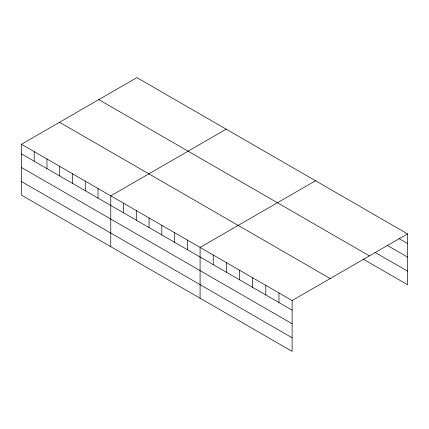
<?xml version="1.0" encoding="UTF-8"?>
<svg xmlns="http://www.w3.org/2000/svg" width="429" height="429" viewBox="0 0 429 429"><rect width="100%" height="100%" fill="white"/><g stroke="black" fill="none" stroke-linecap="round" stroke-linejoin="round"><path stroke-width="0.64" d="M362.966 258.987L407.55 284.727L407.55 233.891L136.889 77.628L21.45 144.273L21.45 195.109L292.111 351.372L292.111 300.541L21.45 144.273M226.206 129.193L110.768 195.844L110.768 246.675M315.524 180.765L200.086 247.41L200.086 298.241M292.111 300.541L407.55 233.891M398.975 238.545L407.55 243.495M386.974 245.222L407.55 257.1M374.967 252.311L407.55 271.123M98.793 99.619L369.455 255.888M59.545 122.281L330.207 278.544M21.45 153.877L292.111 310.146M21.45 167.482L292.111 323.75M21.45 181.499L292.111 337.768M278.968 292.948L278.968 302.552M265.819 285.36L265.819 294.964M252.676 277.772L252.676 287.371M239.527 270.179L239.527 279.783M226.378 262.591L226.378 272.195M213.234 254.998L213.234 264.602M187.328 240.042L187.328 249.646M174.565 232.674L174.565 242.278M161.808 225.311L161.808 234.915M149.051 217.943L149.051 227.547M136.288 210.575L136.288 220.179M123.531 203.207L123.531 212.811M98.01 188.476L98.01 198.08M85.248 181.108L85.248 190.712M72.49 173.74L72.49 183.344M59.728 166.377L59.728 175.976M46.97 159.009L46.97 168.613M34.207 151.641L34.207 161.245"/></g></svg>
